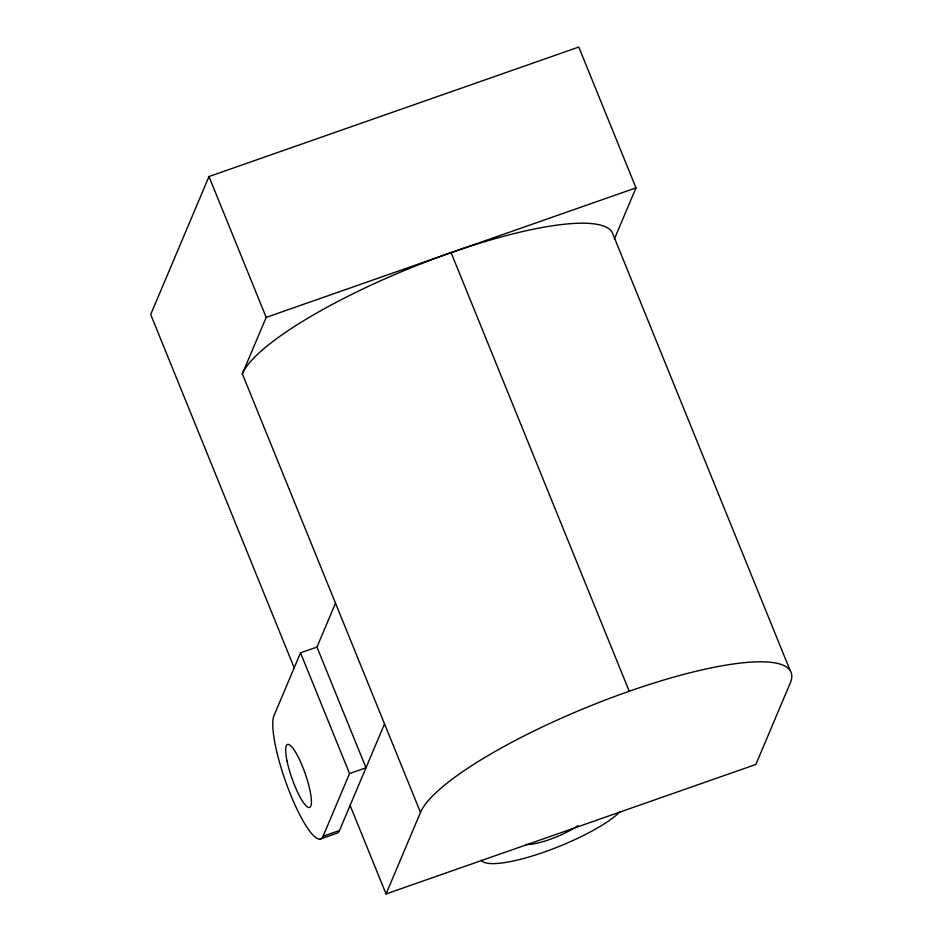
<?xml version="1.0" encoding="UTF-8"?>
<svg xmlns="http://www.w3.org/2000/svg" width="941" height="941" viewBox="0 0 941 941"><rect width="100%" height="100%" fill="white"/><g stroke="black" fill="none" stroke-linecap="round" stroke-linejoin="round"><path stroke-width="1.41" d="M614.426 238.955L635.987 187.882L578.786 47.05L208.984 176.543L150.701 314.506L294.427 668.369M420.486 812.424A200.421 44.368 -22.1 0 1 629.235 691.247A200.421 44.368 -22.1 0 1 790.299 682.931L755.858 764.457L386.057 893.95L420.486 812.424L242.343 373.824L266.185 317.388L208.984 176.543M335.502 603.181L316.964 647.079L300.52 652.831L274.031 715.548A66.811 14.08 70.7 0 0 290.604 794.71A66.811 14.08 70.7 0 0 323.069 836.267L339.501 830.503L384.528 723.9M323.069 836.267L349.558 773.549L300.52 652.831M266.185 317.388L635.987 187.882M349.558 773.549L365.99 767.797L316.964 647.079M320.175 839.078L336.607 833.314A66.811 14.08 70.7 0 0 339.501 830.503M790.158 670.533L612.015 231.921A200.421 44.368 -22.1 0 0 426.744 261.574A200.421 44.368 -22.1 0 0 242.343 373.824M451.092 252.635L629.235 691.247M350.099 805.425L386.057 893.95M620.237 811.589A77.938 17.256 -22.1 0 1 543.91 852.17A77.938 17.256 -22.1 0 1 481.333 860.227M577.892 825.586A33.405 7.399 -22.1 0 1 525.654 844.465M287.076 761.21A33.405 7.046 70.7 0 0 309.366 807.484A33.405 7.046 70.7 0 0 299.214 759.011A33.405 7.046 70.7 0 0 287.076 761.21"/></g></svg>
